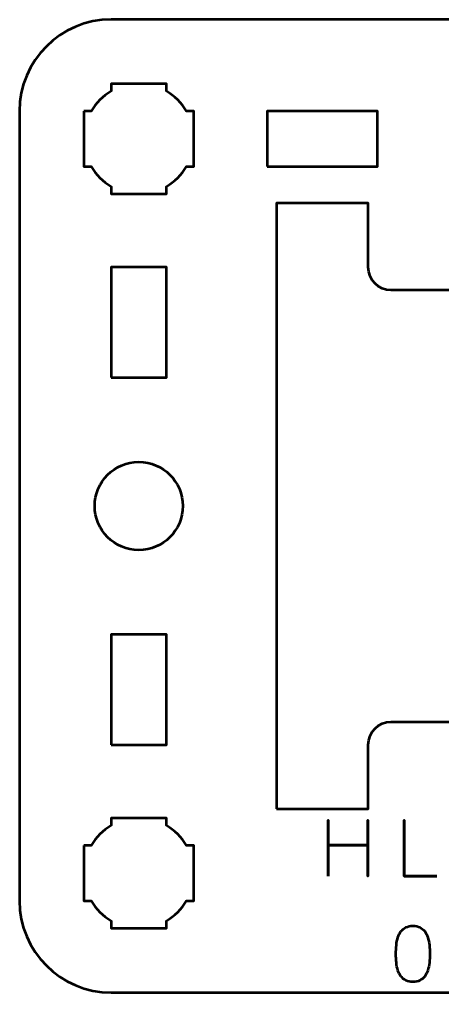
# Model space of a CAD drawing. Header units: centimetres. Extents: x -19.1 to -1.9, y -17.5 to -7.6.
# Drawn here: x -7.15 to -4.85, y -17.5 to -12.2 of the extents above; entities that cross this region are included whole.
import ezdxf

# ---------------------------------------------------------------- set-up
doc = ezdxf.new("R2010")
doc.units = ezdxf.units.CM
doc.header["$MEASUREMENT"] = 0
doc.layers.add('Layer 1', color=7, linetype='Continuous')

msp = doc.modelspace()

# ---------------------------------------------------------------- linework, layer by layer
at = {"layer": 'Layer 1', "lineweight": 53}
for points in [[(-6.65, -14.15), (-6.35, -14.15), (-6.35, -13.55), (-6.65, -13.55), (-6.65, -14.15)], [(-6.65, -16.15), (-6.35, -16.15), (-6.35, -15.55), (-6.65, -15.55), (-6.65, -16.15)]]:
    msp.add_lwpolyline(points, close=True, dxfattribs=at)
msp.add_ellipse((-6.5, -14.85), major_axis=(0, 0.24), ratio=1, dxfattribs=at)
for points, knots in [([(-7.15, -17), (-7.15, -17), (-7.15, -12.7), (-7.15, -12.7), (-7.15, -12.7), (-7.15, -12.42391), (-6.92609, -12.2), (-6.65, -12.2), (-6.65, -12.2), (-6.65, -12.2), (-2.35, -12.2), (-2.35, -12.2), (-2.35, -12.2), (-2.07391, -12.2), (-1.85, -12.42391), (-1.85, -12.7), (-1.85, -12.7), (-1.85, -12.7), (-1.85, -17), (-1.85, -17), (-1.85, -17), (-1.85, -17.27609), (-2.07391, -17.5), (-2.35, -17.5), (-2.35, -17.5), (-2.35, -17.5), (-6.65, -17.5), (-6.65, -17.5), (-6.65, -17.5), (-6.92609, -17.5), (-7.15, -17.27609), (-7.15, -17)], [0, 0, 0, 0, 0.125, 0.125, 0.125, 0.125, 0.25, 0.25, 0.25, 0.25, 0.375, 0.375, 0.375, 0.375, 0.5, 0.5, 0.5, 0.5, 0.625, 0.625, 0.625, 0.625, 0.75, 0.75, 0.75, 0.75, 0.875, 0.875, 0.875, 0.875, 1, 1, 1, 1]), ([(-6.8, -12.7), (-6.8, -12.7), (-6.75985, -12.7), (-6.75985, -12.7), (-6.75985, -12.7), (-6.7335, -12.65447), (-6.69553, -12.6165), (-6.65, -12.59015), (-6.65, -12.59015), (-6.65, -12.59015), (-6.65, -12.55), (-6.65, -12.55), (-6.65, -12.55), (-6.65, -12.55), (-6.5, -12.55), (-6.5, -12.55), (-6.5, -12.55), (-6.5, -12.55), (-6.35, -12.55), (-6.35, -12.55), (-6.35, -12.55), (-6.35, -12.55), (-6.35, -12.59015), (-6.35, -12.59015), (-6.35, -12.59015), (-6.30447, -12.6165), (-6.2665, -12.65447), (-6.24015, -12.7), (-6.24015, -12.7), (-6.24015, -12.7), (-6.2, -12.7), (-6.2, -12.7), (-6.2, -12.7), (-6.2, -12.7), (-6.2, -12.85), (-6.2, -12.85), (-6.2, -12.85), (-6.2, -12.85), (-6.2, -13), (-6.2, -13), (-6.2, -13), (-6.2, -13), (-6.24015, -13), (-6.24015, -13), (-6.24015, -13), (-6.2665, -13.04553), (-6.30447, -13.0835), (-6.35, -13.10985), (-6.35, -13.10985), (-6.35, -13.10985), (-6.35, -13.15), (-6.35, -13.15), (-6.35, -13.15), (-6.35, -13.15), (-6.5, -13.15), (-6.5, -13.15), (-6.5, -13.15), (-6.5, -13.15), (-6.65, -13.15), (-6.65, -13.15), (-6.65, -13.15), (-6.65, -13.15), (-6.65, -13.10985), (-6.65, -13.10985), (-6.65, -13.10985), (-6.69553, -13.0835), (-6.7335, -13.04553), (-6.75985, -13), (-6.75985, -13), (-6.75985, -13), (-6.8, -13), (-6.8, -13), (-6.8, -13), (-6.8, -13), (-6.8, -12.85), (-6.8, -12.85), (-6.8, -12.85), (-6.8, -12.85), (-6.8, -12.7), (-6.8, -12.7)], [0, 0, 0, 0, 0.05, 0.05, 0.05, 0.05, 0.1, 0.1, 0.1, 0.1, 0.15, 0.15, 0.15, 0.15, 0.2, 0.2, 0.2, 0.2, 0.25, 0.25, 0.25, 0.25, 0.3, 0.3, 0.3, 0.3, 0.35, 0.35, 0.35, 0.35, 0.4, 0.4, 0.4, 0.4, 0.45, 0.45, 0.45, 0.45, 0.5, 0.5, 0.5, 0.5, 0.55, 0.55, 0.55, 0.55, 0.6, 0.6, 0.6, 0.6, 0.65, 0.65, 0.65, 0.65, 0.7, 0.7, 0.7, 0.7, 0.75, 0.75, 0.75, 0.75, 0.8, 0.8, 0.8, 0.8, 0.85, 0.85, 0.85, 0.85, 0.9, 0.9, 0.9, 0.9, 0.95, 0.95, 0.95, 0.95, 1, 1, 1, 1]), ([(-5.8, -13), (-5.8, -13), (-5.8, -12.7), (-5.8, -12.7), (-5.8, -12.7), (-5.8, -12.7), (-5.2, -12.7), (-5.2, -12.7), (-5.2, -12.7), (-5.2, -12.7), (-5.2, -13), (-5.2, -13), (-5.2, -13), (-5.2, -13), (-5.8, -13), (-5.8, -13)], [0, 0, 0, 0, 0.25, 0.25, 0.25, 0.25, 0.5, 0.5, 0.5, 0.5, 0.75, 0.75, 0.75, 0.75, 1, 1, 1, 1]), ([(-5.75, -16.5), (-5.75, -16.5), (-5.75, -13.2), (-5.75, -13.2), (-5.75, -13.2), (-5.75, -13.2), (-5.25, -13.2), (-5.25, -13.2), (-5.25, -13.2), (-5.25, -13.2), (-5.25, -13.55), (-5.25, -13.55), (-5.25, -13.55), (-5.25, -13.61902), (-5.19402, -13.675), (-5.125, -13.675), (-5.125, -13.675), (-5.125, -13.675), (-4.6, -13.675), (-4.6, -13.675), (-4.6, -13.675), (-4.6, -13.675), (-4.6, -13.425), (-4.6, -13.425), (-4.6, -13.425), (-4.6, -13.36978), (-4.55522, -13.325), (-4.5, -13.325), (-4.5, -13.325), (-4.44478, -13.325), (-4.4, -13.36978), (-4.4, -13.425), (-4.4, -13.425), (-4.4, -13.425), (-4.4, -13.675), (-4.4, -13.675), (-4.4, -13.675), (-4.4, -13.675), (-3.875, -13.675), (-3.875, -13.675), (-3.875, -13.675), (-3.80598, -13.675), (-3.75, -13.61902), (-3.75, -13.55), (-3.75, -13.55), (-3.75, -13.55), (-3.75, -13.2), (-3.75, -13.2), (-3.75, -13.2), (-3.75, -13.2), (-3.25, -13.2), (-3.25, -13.2), (-3.25, -13.2), (-3.25, -13.2), (-3.25, -16.5), (-3.25, -16.5), (-3.25, -16.5), (-3.25, -16.5), (-3.75, -16.5), (-3.75, -16.5), (-3.75, -16.5), (-3.75, -16.5), (-3.75, -16.15), (-3.75, -16.15), (-3.75, -16.15), (-3.75, -16.08098), (-3.80598, -16.025), (-3.875, -16.025), (-3.875, -16.025), (-3.875, -16.025), (-4.4, -16.025), (-4.4, -16.025), (-4.4, -16.025), (-4.4, -16.025), (-4.4, -16.275), (-4.4, -16.275), (-4.4, -16.275), (-4.4, -16.33022), (-4.44478, -16.375), (-4.5, -16.375), (-4.5, -16.375), (-4.55522, -16.375), (-4.6, -16.33022), (-4.6, -16.275), (-4.6, -16.275), (-4.6, -16.275), (-4.6, -16.025), (-4.6, -16.025), (-4.6, -16.025), (-4.6, -16.025), (-5.125, -16.025), (-5.125, -16.025), (-5.125, -16.025), (-5.19402, -16.025), (-5.25, -16.08098), (-5.25, -16.15), (-5.25, -16.15), (-5.25, -16.15), (-5.25, -16.5), (-5.25, -16.5), (-5.25, -16.5), (-5.25, -16.5), (-5.75, -16.5), (-5.75, -16.5)], [0, 0, 0, 0, 0.0384615, 0.0384615, 0.0384615, 0.0384615, 0.0769231, 0.0769231, 0.0769231, 0.0769231, 0.1153846, 0.1153846, 0.1153846, 0.1153846, 0.1538462, 0.1538462, 0.1538462, 0.1538462, 0.1923077, 0.1923077, 0.1923077, 0.1923077, 0.2307692, 0.2307692, 0.2307692, 0.2307692, 0.2692308, 0.2692308, 0.2692308, 0.2692308, 0.3076923, 0.3076923, 0.3076923, 0.3076923, 0.3461538, 0.3461538, 0.3461538, 0.3461538, 0.3846154, 0.3846154, 0.3846154, 0.3846154, 0.4230769, 0.4230769, 0.4230769, 0.4230769, 0.4615385, 0.4615385, 0.4615385, 0.4615385, 0.5, 0.5, 0.5, 0.5, 0.5384615, 0.5384615, 0.5384615, 0.5384615, 0.5769231, 0.5769231, 0.5769231, 0.5769231, 0.6153846, 0.6153846, 0.6153846, 0.6153846, 0.6538462, 0.6538462, 0.6538462, 0.6538462, 0.6923077, 0.6923077, 0.6923077, 0.6923077, 0.7307692, 0.7307692, 0.7307692, 0.7307692, 0.7692308, 0.7692308, 0.7692308, 0.7692308, 0.8076923, 0.8076923, 0.8076923, 0.8076923, 0.8461538, 0.8461538, 0.8461538, 0.8461538, 0.8846154, 0.8846154, 0.8846154, 0.8846154, 0.9230769, 0.9230769, 0.9230769, 0.9230769, 0.9615385, 0.9615385, 0.9615385, 0.9615385, 1, 1, 1, 1]), ([(-6.8, -16.7), (-6.8, -16.7), (-6.75985, -16.7), (-6.75985, -16.7), (-6.75985, -16.7), (-6.7335, -16.65447), (-6.69553, -16.6165), (-6.65, -16.59015), (-6.65, -16.59015), (-6.65, -16.59015), (-6.65, -16.55), (-6.65, -16.55), (-6.65, -16.55), (-6.65, -16.55), (-6.5, -16.55), (-6.5, -16.55), (-6.5, -16.55), (-6.5, -16.55), (-6.35, -16.55), (-6.35, -16.55), (-6.35, -16.55), (-6.35, -16.55), (-6.35, -16.59015), (-6.35, -16.59015), (-6.35, -16.59015), (-6.30447, -16.6165), (-6.2665, -16.65447), (-6.24015, -16.7), (-6.24015, -16.7), (-6.24015, -16.7), (-6.2, -16.7), (-6.2, -16.7), (-6.2, -16.7), (-6.2, -16.7), (-6.2, -16.85), (-6.2, -16.85), (-6.2, -16.85), (-6.2, -16.85), (-6.2, -17), (-6.2, -17), (-6.2, -17), (-6.2, -17), (-6.24015, -17), (-6.24015, -17), (-6.24015, -17), (-6.2665, -17.04553), (-6.30447, -17.0835), (-6.35, -17.10985), (-6.35, -17.10985), (-6.35, -17.10985), (-6.35, -17.15), (-6.35, -17.15), (-6.35, -17.15), (-6.35, -17.15), (-6.5, -17.15), (-6.5, -17.15), (-6.5, -17.15), (-6.5, -17.15), (-6.65, -17.15), (-6.65, -17.15), (-6.65, -17.15), (-6.65, -17.15), (-6.65, -17.10985), (-6.65, -17.10985), (-6.65, -17.10985), (-6.69553, -17.0835), (-6.7335, -17.04553), (-6.75985, -17), (-6.75985, -17), (-6.75985, -17), (-6.8, -17), (-6.8, -17), (-6.8, -17), (-6.8, -17), (-6.8, -16.85), (-6.8, -16.85), (-6.8, -16.85), (-6.8, -16.85), (-6.8, -16.7), (-6.8, -16.7)], [0, 0, 0, 0, 0.05, 0.05, 0.05, 0.05, 0.1, 0.1, 0.1, 0.1, 0.15, 0.15, 0.15, 0.15, 0.2, 0.2, 0.2, 0.2, 0.25, 0.25, 0.25, 0.25, 0.3, 0.3, 0.3, 0.3, 0.35, 0.35, 0.35, 0.35, 0.4, 0.4, 0.4, 0.4, 0.45, 0.45, 0.45, 0.45, 0.5, 0.5, 0.5, 0.5, 0.55, 0.55, 0.55, 0.55, 0.6, 0.6, 0.6, 0.6, 0.65, 0.65, 0.65, 0.65, 0.7, 0.7, 0.7, 0.7, 0.75, 0.75, 0.75, 0.75, 0.8, 0.8, 0.8, 0.8, 0.85, 0.85, 0.85, 0.85, 0.9, 0.9, 0.9, 0.9, 0.95, 0.95, 0.95, 0.95, 1, 1, 1, 1])]:
    msp.add_open_spline(points, degree=3, knots=knots, dxfattribs=at)
at = {"layer": 'Layer 1', "color": 5, "lineweight": 53}
for points, knots in [([(-5.46794, -16.86644), (-5.46794, -16.86644), (-5.46794, -16.69753), (-5.46794, -16.69753), (-5.46794, -16.69753), (-5.46794, -16.69753), (-5.25247, -16.69753), (-5.25247, -16.69753), (-5.25247, -16.69753), (-5.25247, -16.69753), (-5.25247, -16.86644), (-5.25247, -16.86644), (-5.25247, -16.86644), (-5.25247, -16.86644), (-5.25247, -16.56164), (-5.25247, -16.56164), (-5.25247, -16.56164), (-5.25247, -16.56164), (-5.25247, -16.69753), (-5.25247, -16.69753), (-5.25247, -16.69753), (-5.25247, -16.69753), (-5.46794, -16.69753), (-5.46794, -16.69753), (-5.46794, -16.69753), (-5.46794, -16.69753), (-5.46794, -16.56164), (-5.46794, -16.56164), (-5.46794, -16.56164), (-5.46794, -16.56164), (-5.46794, -16.86644), (-5.46794, -16.86644)], [0, 0, 0, 0, 0.125, 0.125, 0.125, 0.125, 0.25, 0.25, 0.25, 0.25, 0.375, 0.375, 0.375, 0.375, 0.5, 0.5, 0.5, 0.5, 0.625, 0.625, 0.625, 0.625, 0.75, 0.75, 0.75, 0.75, 0.875, 0.875, 0.875, 0.875, 1, 1, 1, 1]), ([(-4.87655, -16.86644), (-4.87655, -16.86644), (-5.05477, -16.86644), (-5.05477, -16.86644), (-5.05477, -16.86644), (-5.05477, -16.86644), (-5.05477, -16.56122), (-5.05477, -16.56122), (-5.05477, -16.56122), (-5.05477, -16.56122), (-5.05477, -16.86644), (-5.05477, -16.86644), (-5.05477, -16.86644), (-5.05477, -16.86644), (-4.87655, -16.86644), (-4.87655, -16.86644)], [0, 0, 0, 0, 0.25, 0.25, 0.25, 0.25, 0.5, 0.5, 0.5, 0.5, 0.75, 0.75, 0.75, 0.75, 1, 1, 1, 1]), ([(-5.00714, -17.44175), (-4.99233, -17.44168), (-4.97956, -17.43907), (-4.9689, -17.43399), (-4.9689, -17.43399), (-4.95832, -17.42891), (-4.9495, -17.42164), (-4.94245, -17.4124), (-4.94245, -17.4124), (-4.93546, -17.40309), (-4.92996, -17.39208), (-4.92587, -17.37938), (-4.92587, -17.37938), (-4.92184, -17.36668), (-4.91895, -17.35278), (-4.91733, -17.33754), (-4.91733, -17.33754), (-4.91563, -17.3223), (-4.91479, -17.30628), (-4.91486, -17.28935), (-4.91486, -17.28935), (-4.91479, -17.27249), (-4.91563, -17.25647), (-4.91733, -17.2413), (-4.91733, -17.2413), (-4.91895, -17.22613), (-4.92184, -17.21216), (-4.92587, -17.19946), (-4.92587, -17.19946), (-4.92996, -17.18683), (-4.93546, -17.17583), (-4.94245, -17.16644), (-4.94245, -17.16644), (-4.9495, -17.15713), (-4.95832, -17.14986), (-4.9689, -17.14478), (-4.9689, -17.14478), (-4.97956, -17.13963), (-4.99233, -17.13702), (-5.00714, -17.13695), (-5.00714, -17.13695), (-5.02196, -17.13702), (-5.03473, -17.13963), (-5.04539, -17.14478), (-5.04539, -17.14478), (-5.05597, -17.14986), (-5.06479, -17.15713), (-5.07184, -17.16644), (-5.07184, -17.16644), (-5.07883, -17.17583), (-5.08433, -17.18683), (-5.08842, -17.19946), (-5.08842, -17.19946), (-5.09245, -17.21216), (-5.09534, -17.22613), (-5.09696, -17.2413), (-5.09696, -17.2413), (-5.09865, -17.25647), (-5.0995, -17.27249), (-5.09943, -17.28935), (-5.09943, -17.28935), (-5.0995, -17.30628), (-5.09865, -17.3223), (-5.09696, -17.33754), (-5.09696, -17.33754), (-5.09534, -17.35278), (-5.09245, -17.36668), (-5.08842, -17.37938), (-5.08842, -17.37938), (-5.08433, -17.39208), (-5.07883, -17.40309), (-5.07184, -17.4124), (-5.07184, -17.4124), (-5.06479, -17.42164), (-5.05597, -17.42891), (-5.04539, -17.43399), (-5.04539, -17.43399), (-5.03473, -17.43907), (-5.02196, -17.44168), (-5.00714, -17.44175)], [0, 0, 0, 0, 0.05, 0.05, 0.05, 0.05, 0.1, 0.1, 0.1, 0.1, 0.15, 0.15, 0.15, 0.15, 0.2, 0.2, 0.2, 0.2, 0.25, 0.25, 0.25, 0.25, 0.3, 0.3, 0.3, 0.3, 0.35, 0.35, 0.35, 0.35, 0.4, 0.4, 0.4, 0.4, 0.45, 0.45, 0.45, 0.45, 0.5, 0.5, 0.5, 0.5, 0.55, 0.55, 0.55, 0.55, 0.6, 0.6, 0.6, 0.6, 0.65, 0.65, 0.65, 0.65, 0.7, 0.7, 0.7, 0.7, 0.75, 0.75, 0.75, 0.75, 0.8, 0.8, 0.8, 0.8, 0.85, 0.85, 0.85, 0.85, 0.9, 0.9, 0.9, 0.9, 0.95, 0.95, 0.95, 0.95, 1, 1, 1, 1]), ([(-5.00714, -17.44175), (-4.99233, -17.44168), (-4.97956, -17.43907), (-4.9689, -17.43399), (-4.9689, -17.43399), (-4.95832, -17.42891), (-4.9495, -17.42164), (-4.94245, -17.4124), (-4.94245, -17.4124), (-4.93546, -17.40309), (-4.92996, -17.39208), (-4.92587, -17.37938), (-4.92587, -17.37938), (-4.92184, -17.36668), (-4.91895, -17.35278), (-4.91733, -17.33754), (-4.91733, -17.33754), (-4.91563, -17.3223), (-4.91479, -17.30628), (-4.91486, -17.28935), (-4.91486, -17.28935), (-4.91479, -17.27249), (-4.91563, -17.25647), (-4.91733, -17.2413), (-4.91733, -17.2413), (-4.91895, -17.22613), (-4.92184, -17.21216), (-4.92587, -17.19946), (-4.92587, -17.19946), (-4.92996, -17.18683), (-4.93546, -17.17583), (-4.94245, -17.16644), (-4.94245, -17.16644), (-4.9495, -17.15713), (-4.95832, -17.14986), (-4.9689, -17.14478), (-4.9689, -17.14478), (-4.97956, -17.13963), (-4.99233, -17.13702), (-5.00714, -17.13695), (-5.00714, -17.13695), (-5.02196, -17.13702), (-5.03473, -17.13963), (-5.04539, -17.14478), (-5.04539, -17.14478), (-5.05597, -17.14986), (-5.06479, -17.15713), (-5.07184, -17.16644), (-5.07184, -17.16644), (-5.07883, -17.17583), (-5.08433, -17.18683), (-5.08842, -17.19946), (-5.08842, -17.19946), (-5.09245, -17.21216), (-5.09534, -17.22613), (-5.09696, -17.2413), (-5.09696, -17.2413), (-5.09865, -17.25647), (-5.0995, -17.27249), (-5.09943, -17.28935), (-5.09943, -17.28935), (-5.0995, -17.30628), (-5.09865, -17.3223), (-5.09696, -17.33754), (-5.09696, -17.33754), (-5.09534, -17.35278), (-5.09245, -17.36668), (-5.08842, -17.37938), (-5.08842, -17.37938), (-5.08433, -17.39208), (-5.07883, -17.40309), (-5.07184, -17.4124), (-5.07184, -17.4124), (-5.06479, -17.42164), (-5.05597, -17.42891), (-5.04539, -17.43399), (-5.04539, -17.43399), (-5.03473, -17.43907), (-5.02196, -17.44168), (-5.00714, -17.44175)], [0, 0, 0, 0, 0.05, 0.05, 0.05, 0.05, 0.1, 0.1, 0.1, 0.1, 0.15, 0.15, 0.15, 0.15, 0.2, 0.2, 0.2, 0.2, 0.25, 0.25, 0.25, 0.25, 0.3, 0.3, 0.3, 0.3, 0.35, 0.35, 0.35, 0.35, 0.4, 0.4, 0.4, 0.4, 0.45, 0.45, 0.45, 0.45, 0.5, 0.5, 0.5, 0.5, 0.55, 0.55, 0.55, 0.55, 0.6, 0.6, 0.6, 0.6, 0.65, 0.65, 0.65, 0.65, 0.7, 0.7, 0.7, 0.7, 0.75, 0.75, 0.75, 0.75, 0.8, 0.8, 0.8, 0.8, 0.85, 0.85, 0.85, 0.85, 0.9, 0.9, 0.9, 0.9, 0.95, 0.95, 0.95, 0.95, 1, 1, 1, 1])]:
    msp.add_open_spline(points, degree=3, knots=knots, dxfattribs=at)

doc.saveas('drawing.dxf')
